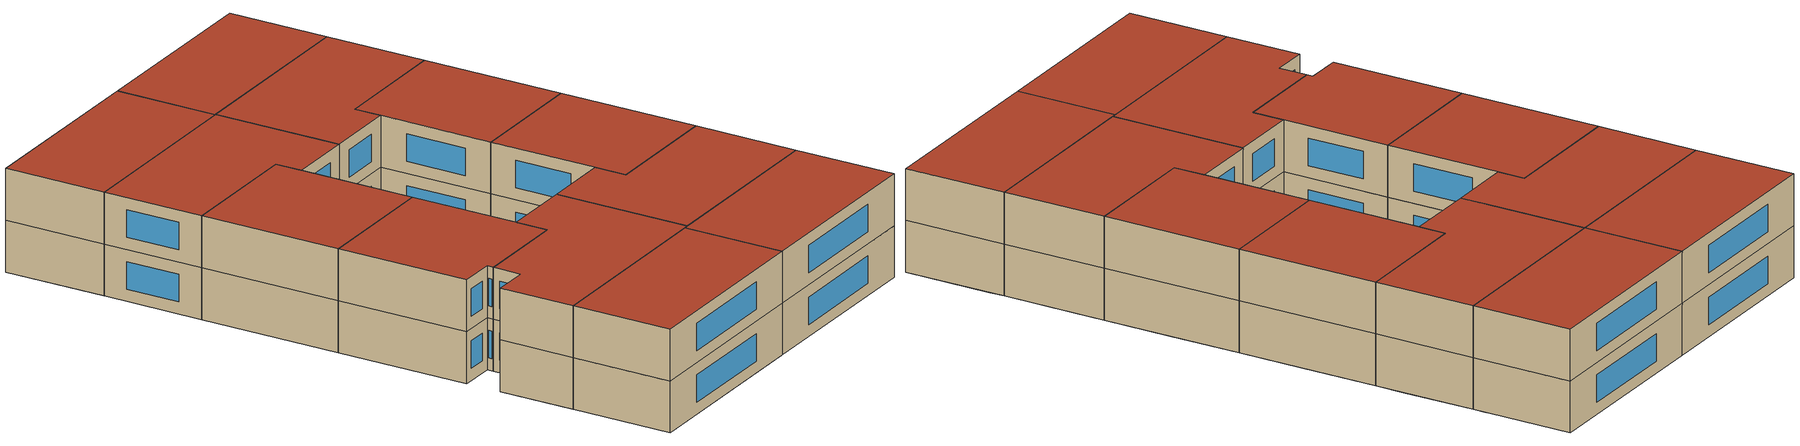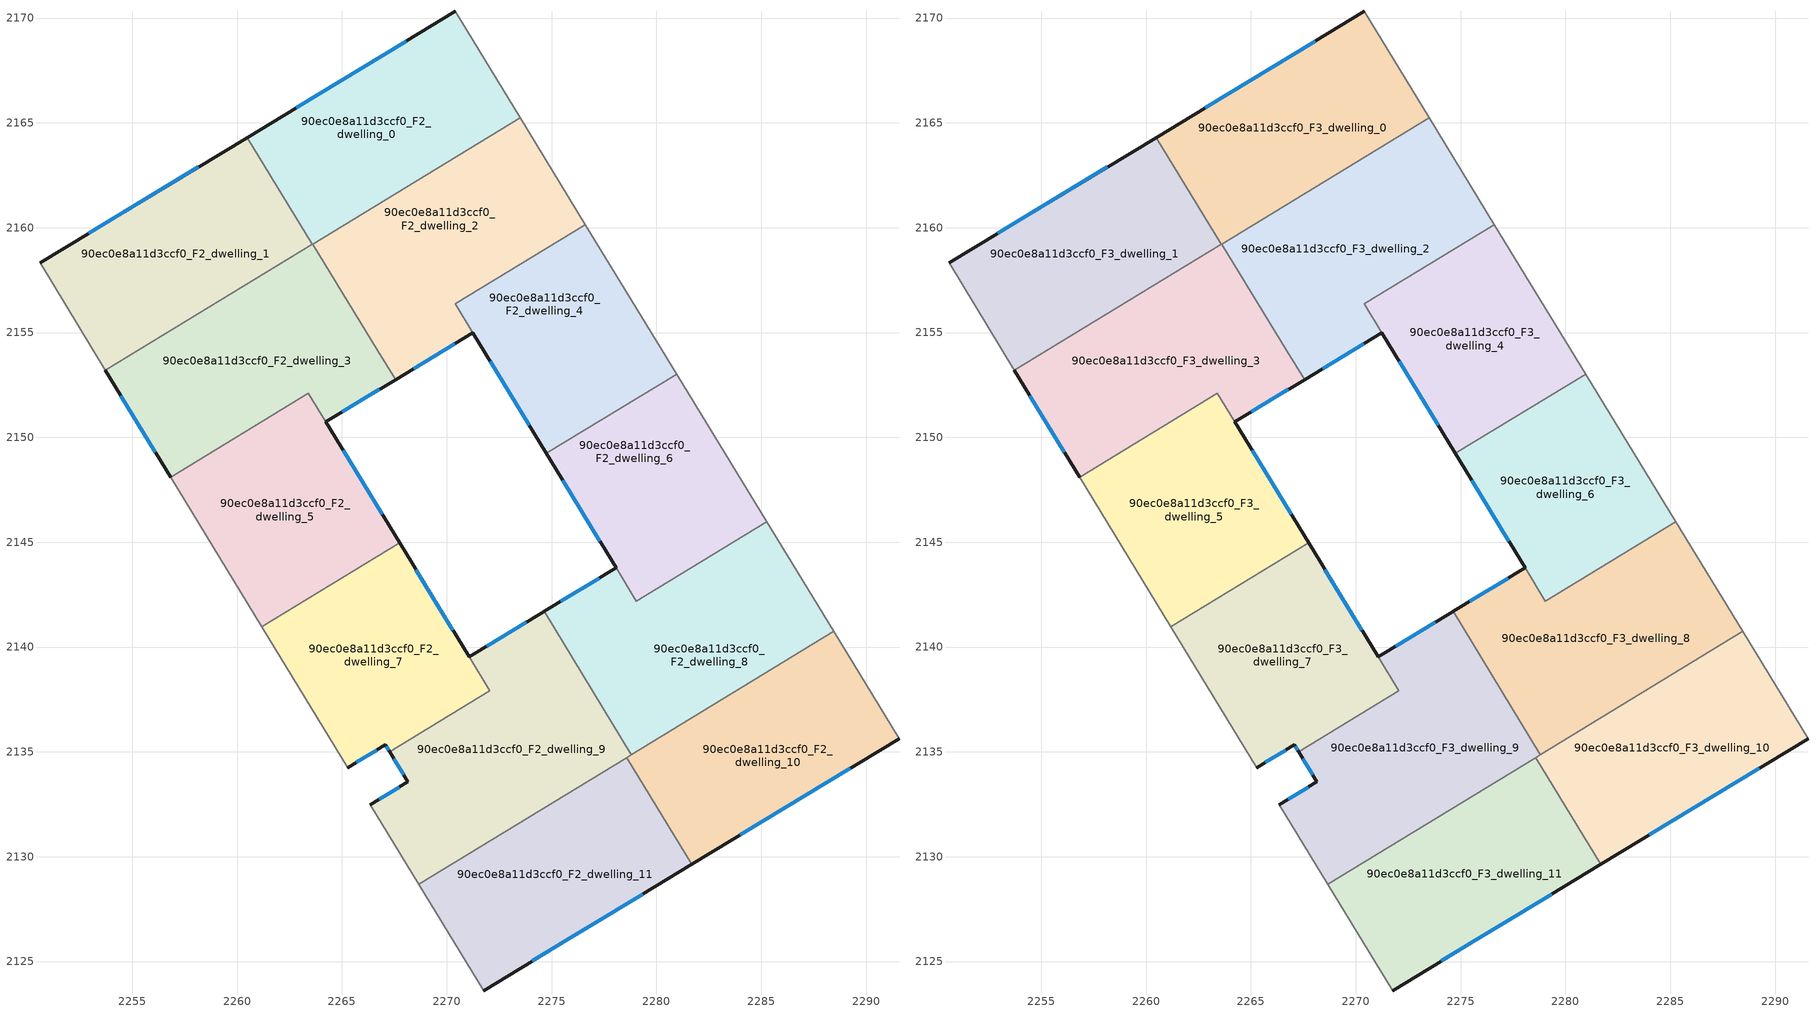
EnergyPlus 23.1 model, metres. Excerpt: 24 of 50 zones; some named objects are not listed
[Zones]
90ec0e8a11d3ccf0_F2_dwelling_0
 floor to 90ec0e8a11d3ccf0_F1_dwelling_12 (EU_floor_Construction): 2260.49,2164.31 2263.59,2159.22 2263.58,2159.21 2260.48,2164.3 z6
 floor to 90ec0e8a11d3ccf0_F1_dwelling_5 (EU_floor_Construction): 2273.06,2165.97 2273.5,2165.25 2263.59,2159.21 2263.16,2159.93 z6
 floor adiabatic (EU_floor_Construction): 2270.41,2170.32 2273.5,2165.25 2273.06,2165.97 2263.16,2159.93 2263.59,2159.22 2260.49,2164.31 2260.48,2164.3 z6
 wall outside (EU_wall_Construction): 2270.41,2170.32 2260.48,2164.3 z6:9
 wall to 90ec0e8a11d3ccf0_F2_dwelling_1 (EU_wall_Construction): 2260.48,2164.3 2263.58,2159.21 z6:9
 wall adiabatic (EU_wall_Construction): 2273.5,2165.25 2270.41,2170.32 z6:9
 wall to 90ec0e8a11d3ccf0_F2_dwelling_2 (EU_wall_Construction): 2263.61,2159.22 2273.5,2165.25 z6:9
 wall to 90ec0e8a11d3ccf0_F2_dwelling_3 (EU_wall_Construction): 2263.58,2159.21 2263.61,2159.22 z6:9
 window (EU_Window_Construction): 2268.08,2168.91 2262.81,2165.72 z6.7:8.3
90ec0e8a11d3ccf0_F2_dwelling_1
 floor outside (EU_floor_Construction): 2263.58,2159.21 2258.85,2156.32 2253.72,2153.2 z6
 floor to 90ec0e8a11d3ccf0_F1_dwelling_12 (EU_floor_Construction): 2260.48,2164.3 2263.58,2159.21 2253.72,2153.2 2250.6,2158.32 z6
 wall outside (EU_wall_Construction): 2260.48,2164.3 2250.6,2158.32 z6:9
 wall adiabatic (EU_wall_Construction): 2250.6,2158.32 2253.72,2153.2 z6:9
 wall to 90ec0e8a11d3ccf0_F2_dwelling_3 (EU_wall_Construction): 2253.72,2153.2 2263.58,2159.21 z6:9
 window (EU_Window_Construction): 2258.16,2162.9 2252.92,2159.73 z6.7:8.3
90ec0e8a11d3ccf0_F2_dwelling_10
 floor to 90ec0e8a11d3ccf0_F1_dwelling_0 (EU_floor_Construction): 2288.9,2139.99 2291.57,2135.62 2281.69,2129.63 2279.04,2133.98 z6
 floor to 90ec0e8a11d3ccf0_F1_dwelling_1 (EU_floor_Construction): 2288.45,2140.74 2288.9,2139.99 2279.04,2133.98 2278.58,2134.73 z6
 wall outside (EU_wall_Construction): 2281.69,2129.63 2291.57,2135.62 z6:9
 wall adiabatic (EU_wall_Construction): 2291.57,2135.62 2288.45,2140.74 z6:9
 wall to 90ec0e8a11d3ccf0_F2_dwelling_11 (EU_wall_Construction): 2278.58,2134.73 2281.69,2129.63 z6:9
 wall to 90ec0e8a11d3ccf0_F2_dwelling_8 (EU_wall_Construction): 2288.45,2140.74 2278.8,2134.86 z6:9
 wall to 90ec0e8a11d3ccf0_F2_dwelling_9 (EU_wall_Construction): 2278.8,2134.86 2278.58,2134.73 z6:9
 window (EU_Window_Construction): 2284.01,2131.04 2289.25,2134.22 z6.7:8.3
90ec0e8a11d3ccf0_F2_dwelling_11
 floor to 90ec0e8a11d3ccf0_F1_dwelling_7 (EU_floor_Construction): 2278.53,2134.7 2281.64,2129.61 2271.76,2123.62 2268.66,2128.69 z6
 floor to 90ec0e8a11d3ccf0_F1_dwelling_0 (EU_floor_Construction): 2279.04,2133.98 2281.69,2129.63 2281.64,2129.61 2278.99,2133.95 z6
 floor to 90ec0e8a11d3ccf0_F1_dwelling_1 (EU_floor_Construction): 2278.58,2134.73 2279.04,2133.98 2278.99,2133.95 2278.53,2134.7 z6
 wall outside (EU_wall_Construction): 2271.76,2123.62 2281.69,2129.63 z6:9
 wall adiabatic (EU_wall_Construction): 2268.66,2128.69 2271.76,2123.62 z6:9
 wall to 90ec0e8a11d3ccf0_F2_dwelling_9 (EU_wall_Construction): 2278.58,2134.73 2268.66,2128.69 z6:9
 window (EU_Window_Construction): 2274.09,2125.03 2279.35,2128.22 z6.7:8.3
90ec0e8a11d3ccf0_F2_dwelling_2
 floor to 90ec0e8a11d3ccf0_F1_dwelling_5 (EU_floor_Construction): 2273.5,2165.25 2275.72,2161.61 2265.83,2155.58 2263.61,2159.22 z6
 floor to 90ec0e8a11d3ccf0_F1_dwelling_4 (EU_floor_Construction): 2275.72,2161.61 2276.61,2160.15 2270.4,2156.36 2271.24,2154.99 2267.56,2152.76 2266.72,2154.13 2265.83,2155.58 z6
 wall outside (EU_wall_Construction): 2267.56,2152.76 2271.24,2154.99 z6:9
 wall adiabatic (EU_wall_Construction): 2276.61,2160.15 2273.5,2165.25 z6:9
 wall to 90ec0e8a11d3ccf0_F2_dwelling_4 (EU_wall_Construction): 2271.24,2154.99 2270.4,2156.36 2276.61,2160.15 z6:9
 wall to 90ec0e8a11d3ccf0_F2_dwelling_3 (EU_wall_Construction): 2263.61,2159.22 2266.72,2154.13 2267.56,2152.76 z6:9
 window (EU_Window_Construction): 2268.42,2153.28 2270.37,2154.46 z6.7:8.3
90ec0e8a11d3ccf0_F2_dwelling_3
 floor to 90ec0e8a11d3ccf0_F1_dwelling_11 (EU_floor_Construction): 2263.59,2159.21 2267.54,2152.75 2264.23,2150.75 2263.4,2152.1 2256.83,2148.1 2253.72,2153.2 z6
 floor adiabatic (EU_floor_Construction): 2263.61,2159.22 2266.72,2154.13 2267.56,2152.76 2267.54,2152.75 2263.59,2159.21 z6
 wall outside (EU_wall_Construction): 2264.23,2150.75 2267.56,2152.76 / 2253.72,2153.2 2256.83,2148.1 z6:9
 wall to 90ec0e8a11d3ccf0_F2_dwelling_5 (EU_wall_Construction): 2256.83,2148.1 2263.4,2152.1 2264.23,2150.75 z6:9
 window (EU_Window_Construction): 2265.01,2151.22 2266.78,2152.29 / 2254.45,2152 2256.1,2149.29 z6.7:8.3
90ec0e8a11d3ccf0_F2_dwelling_4
 floor to 90ec0e8a11d3ccf0_F1_dwelling_3 (EU_floor_Construction): 2278.93,2156.34 2280.96,2153.02 2274.74,2149.23 2272.72,2152.56 z6
 floor to 90ec0e8a11d3ccf0_F1_dwelling_4 (EU_floor_Construction): 2276.61,2160.15 2278.93,2156.34 2272.72,2152.56 2270.4,2156.36 z6
 wall outside (EU_wall_Construction): 2271.24,2154.99 2274.74,2149.23 z6:9
 wall adiabatic (EU_wall_Construction): 2280.96,2153.02 2276.61,2160.15 z6:9
 wall to 90ec0e8a11d3ccf0_F2_dwelling_6 (EU_wall_Construction): 2274.74,2149.23 2280.96,2153.02 z6:9
 window (EU_Window_Construction): 2272.06,2153.64 2273.92,2150.58 z6.7:8.3
90ec0e8a11d3ccf0_F2_dwelling_5
 floor to 90ec0e8a11d3ccf0_F1_dwelling_9 (EU_floor_Construction): 2267.66,2145.12 2267.75,2144.97 2261.18,2140.96 2261.09,2141.11 z6
 floor adiabatic (EU_floor_Construction): 2263.4,2152.1 2267.66,2145.12 2261.09,2141.11 2261.18,2140.96 2256.83,2148.1 z6
 wall outside (EU_wall_Construction): 2267.75,2144.97 2264.23,2150.74 z6:9
 wall to 90ec0e8a11d3ccf0_F2_dwelling_7 (EU_wall_Construction): 2261.18,2140.96 2267.75,2144.97 z6:9
 wall adiabatic (EU_wall_Construction): 2256.83,2148.1 2261.18,2140.96 z6:9
 window (EU_Window_Construction): 2266.92,2146.33 2265.06,2149.39 z6.7:8.3
90ec0e8a11d3ccf0_F2_dwelling_6
 floor to 90ec0e8a11d3ccf0_F1_dwelling_3 (EU_floor_Construction): 2280.96,2153.02 2283.17,2149.39 2276.96,2145.6 2274.75,2149.23 z6
 floor adiabatic (EU_floor_Construction): 2283.17,2149.39 2285.26,2145.97 2279.05,2142.18 2276.96,2145.6 z6
 wall outside (EU_wall_Construction): 2274.74,2149.23 2278.07,2143.78 z6:9
 wall adiabatic (EU_wall_Construction): 2285.26,2145.97 2280.96,2153.02 z6:9
 wall to 90ec0e8a11d3ccf0_F2_dwelling_8 (EU_wall_Construction): 2279.05,2142.18 2285.26,2145.97 / 2278.07,2143.78 2279.04,2142.18 z6:9
 window (EU_Window_Construction): 2275.53,2147.95 2277.29,2145.06 z6.7:8.3
90ec0e8a11d3ccf0_F2_dwelling_7
 floor outside (EU_floor_Construction): 2267.75,2144.97 2272.05,2137.92 2271.92,2138.12 z6
 floor to 90ec0e8a11d3ccf0_F1_dwelling_9 (EU_floor_Construction): 2267.75,2144.97 2271.92,2138.12 2267.15,2135.21 2267.07,2135.34 2265.27,2134.25 2261.18,2140.96 z6
 floor to 90ec0e8a11d3ccf0_F1_dwelling_8 (EU_floor_Construction): 2271.93,2138.12 2272.05,2137.92 2267.28,2135.01 2267.15,2135.21 z6
 wall outside (EU_wall_Construction): 2265.27,2134.25 2267.07,2135.34 2267.28,2135.01 / 2271.06,2139.53 2267.75,2144.97 z6:9
 wall adiabatic (EU_wall_Construction): 2261.18,2140.96 2265.27,2134.25 z6:9
 wall to 90ec0e8a11d3ccf0_F2_dwelling_9 (EU_wall_Construction): 2267.28,2135.01 2272.05,2137.92 2271.06,2139.53 z6:9
 window (EU_Window_Construction): 2267.12,2135.26 2267.23,2135.09 / 2265.69,2134.51 2266.65,2135.08 / 2270.29,2140.81 2268.53,2143.69 z6.7:8.3
90ec0e8a11d3ccf0_F2_dwelling_8
 floor to 90ec0e8a11d3ccf0_F1_dwelling_1 (EU_floor_Construction): 2286.25,2144.35 2288.45,2140.74 2278.8,2134.87 2276.6,2138.47 z6
 floor to 90ec0e8a11d3ccf0_F1_dwelling_2 (EU_floor_Construction): 2285.26,2145.97 2286.25,2144.35 2276.6,2138.47 2274.64,2141.7 2278.07,2143.78 2279.04,2142.18 z6
 wall outside (EU_wall_Construction): 2278.07,2143.78 2274.64,2141.7 z6:9
 wall adiabatic (EU_wall_Construction): 2288.45,2140.74 2285.26,2145.97 z6:9
 wall to 90ec0e8a11d3ccf0_F2_dwelling_9 (EU_wall_Construction): 2274.64,2141.7 2278.8,2134.87 z6:9
 window (EU_Window_Construction): 2277.27,2143.29 2275.45,2142.19 z6.7:8.3
90ec0e8a11d3ccf0_F2_dwelling_9
 floor to 90ec0e8a11d3ccf0_F1_dwelling_8 (EU_floor_Construction): 2274.37,2141.53 2278.52,2134.72 2268.65,2128.71 2266.35,2132.49 2268.15,2133.58 2267.28,2135.01 2272.05,2137.92 2271.07,2139.53 z6
 floor to 90ec0e8a11d3ccf0_F1_dwelling_7 (EU_floor_Construction): 2278.52,2134.72 2278.53,2134.7 2268.66,2128.69 2268.65,2128.71 z6
 floor to 90ec0e8a11d3ccf0_F1_dwelling_1 (EU_floor_Construction): 2276.6,2138.47 2278.8,2134.87 2278.53,2134.7 2276.33,2138.31 z6
 floor to 90ec0e8a11d3ccf0_F1_dwelling_2 (EU_floor_Construction): 2274.64,2141.7 2276.6,2138.47 2276.33,2138.31 2274.37,2141.53 z6
 wall outside (EU_wall_Construction): 2267.28,2135.01 2268.15,2133.58 2266.35,2132.49 / 2274.64,2141.7 2271.07,2139.53 z6:9
 wall adiabatic (EU_wall_Construction): 2266.35,2132.49 2268.66,2128.69 z6:9
 window (EU_Window_Construction): 2267.72,2133.32 2266.77,2132.74 / 2267.48,2134.67 2267.94,2133.91 / 2273.8,2141.19 2271.9,2140.04 z6.7:8.3
90ec0e8a11d3ccf0_F3_dwelling_0
 floor to 90ec0e8a11d3ccf0_F2_dwelling_0 (EU_floor_Construction): 2270.41,2170.32 2273.5,2165.25 2263.58,2159.21 2260.48,2164.3 z9
 wall outside (EU_wall_Construction): 2270.41,2170.32 2260.48,2164.3 z9:12
 wall to 90ec0e8a11d3ccf0_F3_dwelling_1 (EU_wall_Construction): 2260.48,2164.3 2263.58,2159.21 z9:12
 wall adiabatic (EU_wall_Construction): 2273.5,2165.25 2270.41,2170.32 z9:12
 wall to 90ec0e8a11d3ccf0_F3_dwelling_2 (EU_wall_Construction): 2263.61,2159.22 2273.5,2165.25 z9:12
 wall to 90ec0e8a11d3ccf0_F3_dwelling_3 (EU_wall_Construction): 2263.58,2159.21 2263.61,2159.22 z9:12
 window (EU_Window_Construction): 2268.08,2168.91 2262.81,2165.72 z9.7:11.3
 roof outside (EU_roof_Construction): 2273.5,2165.25 2270.41,2170.32 2260.48,2164.3 2263.58,2159.21 z12
90ec0e8a11d3ccf0_F3_dwelling_1
 floor to 90ec0e8a11d3ccf0_F2_dwelling_1 (EU_floor_Construction): 2260.48,2164.3 2263.58,2159.21 2253.72,2153.2 2250.6,2158.32 z9
 wall outside (EU_wall_Construction): 2260.48,2164.3 2250.6,2158.32 z9:12
 wall adiabatic (EU_wall_Construction): 2250.6,2158.32 2253.72,2153.2 z9:12
 wall to 90ec0e8a11d3ccf0_F3_dwelling_3 (EU_wall_Construction): 2253.72,2153.2 2263.58,2159.21 z9:12
 window (EU_Window_Construction): 2258.16,2162.9 2252.92,2159.73 z9.7:11.3
 roof outside (EU_roof_Construction): 2263.58,2159.21 2260.48,2164.3 2250.6,2158.32 2253.72,2153.2 z12
90ec0e8a11d3ccf0_F3_dwelling_10
 floor to 90ec0e8a11d3ccf0_F2_dwelling_10 (EU_floor_Construction): 2288.45,2140.74 2291.57,2135.62 2281.69,2129.63 2278.58,2134.73 z9
 wall outside (EU_wall_Construction): 2281.69,2129.63 2291.57,2135.62 z9:12
 wall adiabatic (EU_wall_Construction): 2291.57,2135.62 2288.45,2140.74 z9:12
 wall to 90ec0e8a11d3ccf0_F3_dwelling_11 (EU_wall_Construction): 2278.58,2134.73 2281.69,2129.63 z9:12
 wall to 90ec0e8a11d3ccf0_F3_dwelling_8 (EU_wall_Construction): 2288.45,2140.74 2278.8,2134.86 z9:12
 wall to 90ec0e8a11d3ccf0_F3_dwelling_9 (EU_wall_Construction): 2278.8,2134.86 2278.58,2134.73 z9:12
 window (EU_Window_Construction): 2284.01,2131.04 2289.25,2134.22 z9.7:11.3
 roof outside (EU_roof_Construction): 2291.57,2135.62 2288.45,2140.74 2278.58,2134.73 2281.69,2129.63 z12
90ec0e8a11d3ccf0_F3_dwelling_11
 floor to 90ec0e8a11d3ccf0_F2_dwelling_11 (EU_floor_Construction): 2278.58,2134.73 2281.69,2129.63 2271.76,2123.62 2268.66,2128.69 z9
 wall outside (EU_wall_Construction): 2271.76,2123.62 2281.69,2129.63 z9:12
 wall adiabatic (EU_wall_Construction): 2268.66,2128.69 2271.76,2123.62 z9:12
 wall to 90ec0e8a11d3ccf0_F3_dwelling_9 (EU_wall_Construction): 2278.58,2134.73 2268.66,2128.69 z9:12
 window (EU_Window_Construction): 2274.09,2125.03 2279.35,2128.22 z9.7:11.3
 roof outside (EU_roof_Construction): 2281.69,2129.63 2278.58,2134.73 2268.66,2128.69 2271.76,2123.62 z12
90ec0e8a11d3ccf0_F3_dwelling_2
 floor to 90ec0e8a11d3ccf0_F2_dwelling_2 (EU_floor_Construction): 2273.5,2165.25 2276.61,2160.15 2270.4,2156.36 2271.24,2154.99 2267.56,2152.76 2266.72,2154.13 2263.61,2159.22 z9
 wall outside (EU_wall_Construction): 2267.56,2152.76 2271.24,2154.99 z9:12
 wall adiabatic (EU_wall_Construction): 2276.61,2160.15 2273.5,2165.25 z9:12
 wall to 90ec0e8a11d3ccf0_F3_dwelling_4 (EU_wall_Construction): 2271.24,2154.99 2270.4,2156.36 2276.61,2160.15 z9:12
 wall to 90ec0e8a11d3ccf0_F3_dwelling_3 (EU_wall_Construction): 2263.61,2159.22 2266.72,2154.13 2267.56,2152.76 z9:12
 window (EU_Window_Construction): 2268.42,2153.28 2270.37,2154.46 z9.7:11.3
 roof outside (EU_roof_Construction): 2271.24,2154.99 2270.4,2156.36 2276.61,2160.15 2273.5,2165.25 2263.61,2159.22 2266.72,2154.13 2267.56,2152.76 z12
90ec0e8a11d3ccf0_F3_dwelling_3
 floor to 90ec0e8a11d3ccf0_F2_dwelling_3 (EU_floor_Construction): 2263.61,2159.22 2266.72,2154.13 2267.56,2152.76 2264.23,2150.75 2263.4,2152.1 2256.83,2148.1 2253.72,2153.2 z9
 wall outside (EU_wall_Construction): 2264.23,2150.75 2267.56,2152.76 / 2253.72,2153.2 2256.83,2148.1 z9:12
 wall to 90ec0e8a11d3ccf0_F3_dwelling_5 (EU_wall_Construction): 2256.83,2148.1 2263.4,2152.1 2264.23,2150.75 z9:12
 window (EU_Window_Construction): 2265.01,2151.22 2266.78,2152.29 / 2254.45,2152 2256.1,2149.29 z9.7:11.3
 roof outside (EU_roof_Construction): 2264.23,2150.75 2267.56,2152.76 2263.61,2159.22 2253.72,2153.2 2256.83,2148.1 2263.4,2152.1 z12
90ec0e8a11d3ccf0_F3_dwelling_4
 floor to 90ec0e8a11d3ccf0_F2_dwelling_4 (EU_floor_Construction): 2276.61,2160.15 2280.96,2153.02 2274.74,2149.23 2270.4,2156.36 z9
 wall outside (EU_wall_Construction): 2271.24,2154.99 2274.74,2149.23 z9:12
 wall adiabatic (EU_wall_Construction): 2280.96,2153.02 2276.61,2160.15 z9:12
 wall to 90ec0e8a11d3ccf0_F3_dwelling_6 (EU_wall_Construction): 2274.74,2149.23 2280.96,2153.02 z9:12
 window (EU_Window_Construction): 2272.06,2153.64 2273.92,2150.58 z9.7:11.3
 roof outside (EU_roof_Construction): 2280.96,2153.02 2276.61,2160.15 2270.4,2156.36 2274.74,2149.23 z12
90ec0e8a11d3ccf0_F3_dwelling_5
 floor to 90ec0e8a11d3ccf0_F2_dwelling_5 (EU_floor_Construction): 2263.4,2152.1 2267.75,2144.97 2261.18,2140.96 2256.83,2148.1 z9
 wall outside (EU_wall_Construction): 2267.75,2144.97 2264.23,2150.74 z9:12
 wall to 90ec0e8a11d3ccf0_F3_dwelling_7 (EU_wall_Construction): 2261.18,2140.96 2267.75,2144.97 z9:12
 wall adiabatic (EU_wall_Construction): 2256.83,2148.1 2261.18,2140.96 z9:12
 window (EU_Window_Construction): 2266.92,2146.33 2265.06,2149.39 z9.7:11.3
 roof outside (EU_roof_Construction): 2267.75,2144.97 2263.4,2152.1 2256.83,2148.1 2261.18,2140.96 z12
90ec0e8a11d3ccf0_F3_dwelling_6
 floor to 90ec0e8a11d3ccf0_F2_dwelling_6 (EU_floor_Construction): 2280.96,2153.02 2285.26,2145.97 2279.05,2142.18 2274.74,2149.23 z9
 wall outside (EU_wall_Construction): 2274.74,2149.23 2278.07,2143.78 z9:12
 wall adiabatic (EU_wall_Construction): 2285.26,2145.97 2280.96,2153.02 z9:12
 wall to 90ec0e8a11d3ccf0_F3_dwelling_8 (EU_wall_Construction): 2279.05,2142.18 2285.26,2145.97 / 2278.07,2143.78 2279.04,2142.18 z9:12
 window (EU_Window_Construction): 2275.53,2147.95 2277.29,2145.06 z9.7:11.3
 roof outside (EU_roof_Construction): 2285.26,2145.97 2280.96,2153.02 2274.74,2149.23 2279.04,2142.18 z12
90ec0e8a11d3ccf0_F3_dwelling_7
 floor to 90ec0e8a11d3ccf0_F2_dwelling_7 (EU_floor_Construction): 2267.75,2144.97 2272.05,2137.92 2267.28,2135.01 2267.07,2135.34 2265.27,2134.25 2261.18,2140.96 z9
 wall outside (EU_wall_Construction): 2265.27,2134.25 2267.07,2135.34 2267.28,2135.01 / 2271.06,2139.53 2267.75,2144.97 z9:12
 wall adiabatic (EU_wall_Construction): 2261.18,2140.96 2265.27,2134.25 z9:12
 wall to 90ec0e8a11d3ccf0_F3_dwelling_9 (EU_wall_Construction): 2267.28,2135.01 2272.05,2137.92 2271.06,2139.53 z9:12
 window (EU_Window_Construction): 2267.12,2135.26 2267.23,2135.09 / 2265.69,2134.51 2266.65,2135.08 / 2270.29,2140.81 2268.53,2143.69 z9.7:11.3
 roof outside (EU_roof_Construction): 2272.05,2137.92 2267.75,2144.97 2261.18,2140.96 2265.27,2134.25 2267.07,2135.34 2267.28,2135.01 z12
90ec0e8a11d3ccf0_F3_dwelling_8
 floor to 90ec0e8a11d3ccf0_F2_dwelling_8 (EU_floor_Construction): 2285.26,2145.97 2288.45,2140.74 2278.8,2134.87 2274.64,2141.7 2278.07,2143.78 2279.04,2142.18 z9
 wall outside (EU_wall_Construction): 2278.07,2143.78 2274.64,2141.7 z9:12
 wall adiabatic (EU_wall_Construction): 2288.45,2140.74 2285.26,2145.97 z9:12
 wall to 90ec0e8a11d3ccf0_F3_dwelling_9 (EU_wall_Construction): 2274.64,2141.7 2278.8,2134.87 z9:12
 window (EU_Window_Construction): 2277.27,2143.29 2275.45,2142.19 z9.7:11.3
 roof outside (EU_roof_Construction): 2288.45,2140.74 2285.26,2145.97 2279.04,2142.18 2278.07,2143.78 2274.64,2141.7 2278.8,2134.87 z12
90ec0e8a11d3ccf0_F3_dwelling_9
 floor to 90ec0e8a11d3ccf0_F2_dwelling_9 (EU_floor_Construction): 2274.64,2141.7 2278.8,2134.87 2268.66,2128.69 2266.35,2132.49 2268.15,2133.58 2267.28,2135.01 2272.05,2137.92 2271.07,2139.53 z9
 wall outside (EU_wall_Construction): 2267.28,2135.01 2268.15,2133.58 2266.35,2132.49 / 2274.64,2141.7 2271.07,2139.53 z9:12
 wall adiabatic (EU_wall_Construction): 2266.35,2132.49 2268.66,2128.69 z9:12
 window (EU_Window_Construction): 2267.72,2133.32 2266.77,2132.74 / 2267.48,2134.67 2267.94,2133.91 / 2273.8,2141.19 2271.9,2140.04 z9.7:11.3
 roof outside (EU_roof_Construction): 2278.8,2134.87 2274.64,2141.7 2271.07,2139.53 2272.05,2137.92 2267.28,2135.01 2268.15,2133.58 2266.35,2132.49 2268.66,2128.69 z12
[Building]
EU S2 Campaign: North Axis=0; Terrain=City; Solar Distribution=FullExterior
[Site:Location]
Budapest.Ferenc.Liszt.Intl.AP: Latitude=47.437; Longitude=19.256; Time Zone=1; Elevation=185
[SizingPeriod:WeatherFileDays]
AnnualSizingPeriod: Begin Month=1; Begin Day of Month=1; End Month=12; End Day of Month=31; Day of Week for Start Day=Monday; Use Weather File Daylight Saving Period=No; Use Weather File Rain and Snow Indicators=No
[MATERIAL]
EU_InternalMass_Material: Roughness=MediumRough; Thickness=0.1; Conductivity=1; Density=1800; Specific Heat=900; Thermal Absorptance=0.9; Solar Absorptance=0.7; Visible Absorptance=0.7
[MATERIAL:NOMASS] Roughness=MediumRough; Thermal Absorptance=0.9; Solar Absorptance=0.7; Visible Absorptance=0.7
Name | Thermal Resistance
EU_wall_NoMass | 0.832559
EU_roof_NoMass | 1.39638
EU_floor_NoMass | 0.872794
[WINDOWMATERIAL:SIMPLEGLAZINGSYSTEM]
EU_Window_SimpleGlazing: UFactor=2.79869; Solar Heat Gain Coefficient=0.75; Visible Transmittance=0.75
[CONSTRUCTION]
EU_wall_Construction: EU_wall_NoMass
EU_roof_Construction: EU_roof_NoMass
EU_floor_Construction: EU_floor_NoMass
EU_Window_Construction: EU_Window_SimpleGlazing
EU_InternalMass_Construction: EU_InternalMass_Material
[ZONE] Type=1; Multiplier=1; Ceiling Height=autocalculate; Floor Area=autocalculate; Part of Total Floor Area=Yes
Name | Volume
90ec0e8a11d3ccf0_F2_dwelling_0; 90ec0e8a11d3ccf0_F3_dwelling_0; 90ec0e8a11d3ccf0_F2_dwelling_11; 90ec0e8a11d3ccf0_F3_dwelling_11 | 207.417
90ec0e8a11d3ccf0_F2_dwelling_1; 90ec0e8a11d3ccf0_F3_dwelling_1 | 207.425
90ec0e8a11d3ccf0_F2_dwelling_10; 90ec0e8a11d3ccf0_F3_dwelling_10 | 207.412
90ec0e8a11d3ccf0_F2_dwelling_2; 90ec0e8a11d3ccf0_F3_dwelling_2 | 228.318
90ec0e8a11d3ccf0_F2_dwelling_3; 90ec0e8a11d3ccf0_F3_dwelling_3 | 226.06
90ec0e8a11d3ccf0_F2_dwelling_4; 90ec0e8a11d3ccf0_F3_dwelling_4 | 182.24
90ec0e8a11d3ccf0_F2_dwelling_5; 90ec0e8a11d3ccf0_F3_dwelling_5 | 192.907
90ec0e8a11d3ccf0_F2_dwelling_6; 90ec0e8a11d3ccf0_F3_dwelling_6 | 180.272
90ec0e8a11d3ccf0_F2_dwelling_7; 90ec0e8a11d3ccf0_F3_dwelling_7 | 188.273
90ec0e8a11d3ccf0_F2_dwelling_8; 90ec0e8a11d3ccf0_F3_dwelling_8 | 229.927
90ec0e8a11d3ccf0_F2_dwelling_9; 90ec0e8a11d3ccf0_F3_dwelling_9 | 231.023
[INTERNALMASS] Construction=EU_InternalMass_Construction
Name | Zone or ZoneList | Surface Area
90ec0e8a11d3ccf0_F2_dwelling_0_EU_InternalMass | 90ec0e8a11d3ccf0_F2_dwelling_0 | 69.1392
90ec0e8a11d3ccf0_F2_dwelling_1_EU_InternalMass | 90ec0e8a11d3ccf0_F2_dwelling_1 | 69.1416
90ec0e8a11d3ccf0_F2_dwelling_2_EU_InternalMass | 90ec0e8a11d3ccf0_F2_dwelling_2 | 76.1073
90ec0e8a11d3ccf0_F2_dwelling_3_EU_InternalMass | 90ec0e8a11d3ccf0_F2_dwelling_3 | 75.3516
90ec0e8a11d3ccf0_F2_dwelling_4_EU_InternalMass | 90ec0e8a11d3ccf0_F2_dwelling_4 | 60.7594
90ec0e8a11d3ccf0_F2_dwelling_5_EU_InternalMass | 90ec0e8a11d3ccf0_F2_dwelling_5 | 64.3259
90ec0e8a11d3ccf0_F2_dwelling_6_EU_InternalMass | 90ec0e8a11d3ccf0_F2_dwelling_6 | 60.1187
90ec0e8a11d3ccf0_F2_dwelling_7_EU_InternalMass | 90ec0e8a11d3ccf0_F2_dwelling_7 | 62.7577
90ec0e8a11d3ccf0_F2_dwelling_8_EU_InternalMass | 90ec0e8a11d3ccf0_F2_dwelling_8 | 76.6568
90ec0e8a11d3ccf0_F2_dwelling_9_EU_InternalMass | 90ec0e8a11d3ccf0_F2_dwelling_9 | 77.0094
90ec0e8a11d3ccf0_F2_dwelling_10_EU_InternalMass | 90ec0e8a11d3ccf0_F2_dwelling_10 | 69.1373
90ec0e8a11d3ccf0_F2_dwelling_11_EU_InternalMass | 90ec0e8a11d3ccf0_F2_dwelling_11 | 69.1391
90ec0e8a11d3ccf0_F3_dwelling_0_EU_InternalMass | 90ec0e8a11d3ccf0_F3_dwelling_0 | 69.1392
90ec0e8a11d3ccf0_F3_dwelling_1_EU_InternalMass | 90ec0e8a11d3ccf0_F3_dwelling_1 | 69.1416
90ec0e8a11d3ccf0_F3_dwelling_2_EU_InternalMass | 90ec0e8a11d3ccf0_F3_dwelling_2 | 76.1073
90ec0e8a11d3ccf0_F3_dwelling_3_EU_InternalMass | 90ec0e8a11d3ccf0_F3_dwelling_3 | 75.3516
90ec0e8a11d3ccf0_F3_dwelling_4_EU_InternalMass | 90ec0e8a11d3ccf0_F3_dwelling_4 | 60.7594
90ec0e8a11d3ccf0_F3_dwelling_5_EU_InternalMass | 90ec0e8a11d3ccf0_F3_dwelling_5 | 64.3259
90ec0e8a11d3ccf0_F3_dwelling_6_EU_InternalMass | 90ec0e8a11d3ccf0_F3_dwelling_6 | 60.1187
90ec0e8a11d3ccf0_F3_dwelling_7_EU_InternalMass | 90ec0e8a11d3ccf0_F3_dwelling_7 | 62.7577
90ec0e8a11d3ccf0_F3_dwelling_8_EU_InternalMass | 90ec0e8a11d3ccf0_F3_dwelling_8 | 76.6568
90ec0e8a11d3ccf0_F3_dwelling_9_EU_InternalMass | 90ec0e8a11d3ccf0_F3_dwelling_9 | 77.0094
90ec0e8a11d3ccf0_F3_dwelling_10_EU_InternalMass | 90ec0e8a11d3ccf0_F3_dwelling_10 | 69.1373
90ec0e8a11d3ccf0_F3_dwelling_11_EU_InternalMass | 90ec0e8a11d3ccf0_F3_dwelling_11 | 69.1391
[OTHEREQUIPMENT] Fuel Type=Electricity; Design Level Calculation Method=Watts/Area; Power per Zone Floor Area=1; Fraction Latent=0; Fraction Radiant=0; Fraction Lost=0; Carbon Dioxide Generation Rate=0; EndUse Subcategory=EU_Step8_InternalGains
Name | Zone or ZoneList or Space or SpaceList | Schedule
EU_Step8_InternalGain_90ec0e8a11d3ccf0_F2_dwelling_0_f000 | 90ec0e8a11d3ccf0_F2_dwelling_0 | EU_Step8_GainSchedule_90ec0e8a11d3ccf0_F2_dwelling_0_f000
EU_Step8_InternalGain_90ec0e8a11d3ccf0_F2_dwelling_1_f000 | 90ec0e8a11d3ccf0_F2_dwelling_1 | EU_Step8_GainSchedule_90ec0e8a11d3ccf0_F2_dwelling_1_f000
EU_Step8_InternalGain_90ec0e8a11d3ccf0_F2_dwelling_2_f000 | 90ec0e8a11d3ccf0_F2_dwelling_2 | EU_Step8_GainSchedule_90ec0e8a11d3ccf0_F2_dwelling_2_f000
EU_Step8_InternalGain_90ec0e8a11d3ccf0_F2_dwelling_3_f000 | 90ec0e8a11d3ccf0_F2_dwelling_3 | EU_Step8_GainSchedule_90ec0e8a11d3ccf0_F2_dwelling_3_f000
EU_Step8_InternalGain_90ec0e8a11d3ccf0_F2_dwelling_4_f000 | 90ec0e8a11d3ccf0_F2_dwelling_4 | EU_Step8_GainSchedule_90ec0e8a11d3ccf0_F2_dwelling_4_f000
EU_Step8_InternalGain_90ec0e8a11d3ccf0_F2_dwelling_5_f000 | 90ec0e8a11d3ccf0_F2_dwelling_5 | EU_Step8_GainSchedule_90ec0e8a11d3ccf0_F2_dwelling_5_f000
EU_Step8_InternalGain_90ec0e8a11d3ccf0_F2_dwelling_6_f000 | 90ec0e8a11d3ccf0_F2_dwelling_6 | EU_Step8_GainSchedule_90ec0e8a11d3ccf0_F2_dwelling_6_f000
EU_Step8_InternalGain_90ec0e8a11d3ccf0_F2_dwelling_7_f000 | 90ec0e8a11d3ccf0_F2_dwelling_7 | EU_Step8_GainSchedule_90ec0e8a11d3ccf0_F2_dwelling_7_f000
EU_Step8_InternalGain_90ec0e8a11d3ccf0_F2_dwelling_8_f000 | 90ec0e8a11d3ccf0_F2_dwelling_8 | EU_Step8_GainSchedule_90ec0e8a11d3ccf0_F2_dwelling_8_f000
EU_Step8_InternalGain_90ec0e8a11d3ccf0_F2_dwelling_9_f000 | 90ec0e8a11d3ccf0_F2_dwelling_9 | EU_Step8_GainSchedule_90ec0e8a11d3ccf0_F2_dwelling_9_f000
EU_Step8_InternalGain_90ec0e8a11d3ccf0_F2_dwelling_10_f000 | 90ec0e8a11d3ccf0_F2_dwelling_10 | EU_Step8_GainSchedule_90ec0e8a11d3ccf0_F2_dwelling_10_f000
EU_Step8_InternalGain_90ec0e8a11d3ccf0_F2_dwelling_11_f000 | 90ec0e8a11d3ccf0_F2_dwelling_11 | EU_Step8_GainSchedule_90ec0e8a11d3ccf0_F2_dwelling_11_f000
EU_Step8_InternalGain_90ec0e8a11d3ccf0_F3_dwelling_0_f000 | 90ec0e8a11d3ccf0_F3_dwelling_0 | EU_Step8_GainSchedule_90ec0e8a11d3ccf0_F3_dwelling_0_f000
EU_Step8_InternalGain_90ec0e8a11d3ccf0_F3_dwelling_1_f000 | 90ec0e8a11d3ccf0_F3_dwelling_1 | EU_Step8_GainSchedule_90ec0e8a11d3ccf0_F3_dwelling_1_f000
EU_Step8_InternalGain_90ec0e8a11d3ccf0_F3_dwelling_2_f000 | 90ec0e8a11d3ccf0_F3_dwelling_2 | EU_Step8_GainSchedule_90ec0e8a11d3ccf0_F3_dwelling_2_f000
EU_Step8_InternalGain_90ec0e8a11d3ccf0_F3_dwelling_3_f000 | 90ec0e8a11d3ccf0_F3_dwelling_3 | EU_Step8_GainSchedule_90ec0e8a11d3ccf0_F3_dwelling_3_f000
EU_Step8_InternalGain_90ec0e8a11d3ccf0_F3_dwelling_4_f000 | 90ec0e8a11d3ccf0_F3_dwelling_4 | EU_Step8_GainSchedule_90ec0e8a11d3ccf0_F3_dwelling_4_f000
EU_Step8_InternalGain_90ec0e8a11d3ccf0_F3_dwelling_5_f000 | 90ec0e8a11d3ccf0_F3_dwelling_5 | EU_Step8_GainSchedule_90ec0e8a11d3ccf0_F3_dwelling_5_f000
EU_Step8_InternalGain_90ec0e8a11d3ccf0_F3_dwelling_6_f000 | 90ec0e8a11d3ccf0_F3_dwelling_6 | EU_Step8_GainSchedule_90ec0e8a11d3ccf0_F3_dwelling_6_f000
EU_Step8_InternalGain_90ec0e8a11d3ccf0_F3_dwelling_7_f000 | 90ec0e8a11d3ccf0_F3_dwelling_7 | EU_Step8_GainSchedule_90ec0e8a11d3ccf0_F3_dwelling_7_f000
EU_Step8_InternalGain_90ec0e8a11d3ccf0_F3_dwelling_8_f000 | 90ec0e8a11d3ccf0_F3_dwelling_8 | EU_Step8_GainSchedule_90ec0e8a11d3ccf0_F3_dwelling_8_f000
EU_Step8_InternalGain_90ec0e8a11d3ccf0_F3_dwelling_9_f000 | 90ec0e8a11d3ccf0_F3_dwelling_9 | EU_Step8_GainSchedule_90ec0e8a11d3ccf0_F3_dwelling_9_f000
EU_Step8_InternalGain_90ec0e8a11d3ccf0_F3_dwelling_10_f000 | 90ec0e8a11d3ccf0_F3_dwelling_10 | EU_Step8_GainSchedule_90ec0e8a11d3ccf0_F3_dwelling_10_f000
EU_Step8_InternalGain_90ec0e8a11d3ccf0_F3_dwelling_11_f000 | 90ec0e8a11d3ccf0_F3_dwelling_11 | EU_Step8_GainSchedule_90ec0e8a11d3ccf0_F3_dwelling_11_f000
[ZONEVENTILATION:DESIGNFLOWRATE] Schedule=EU_AlwaysOn; Design Flow Rate Calculation Method=AirChanges/Hour; Air Changes per Hour=0.475469; Ventilation Type=Natural; Fan Pressure Rise=0; Fan Total Efficiency=1; Constant Term Coefficient=1; Temperature Term Coefficient=0; Velocity Term Coefficient=0; Velocity Squared Term Coefficient=0; Minimum Indoor Temperature=-100; Maximum Indoor Temperature=100; Delta Temperature=-100; Minimum Outdoor Temperature=-100; Maximum Outdoor Temperature=100; Maximum Wind Speed=40
Name | Zone or ZoneList or Space or SpaceList
EU_ConstantAir_90ec0e8a11d3ccf0_F2_dwelling_0 | 90ec0e8a11d3ccf0_F2_dwelling_0
EU_ConstantAir_90ec0e8a11d3ccf0_F2_dwelling_1 | 90ec0e8a11d3ccf0_F2_dwelling_1
EU_ConstantAir_90ec0e8a11d3ccf0_F2_dwelling_2 | 90ec0e8a11d3ccf0_F2_dwelling_2
EU_ConstantAir_90ec0e8a11d3ccf0_F2_dwelling_3 | 90ec0e8a11d3ccf0_F2_dwelling_3
EU_ConstantAir_90ec0e8a11d3ccf0_F2_dwelling_4 | 90ec0e8a11d3ccf0_F2_dwelling_4
EU_ConstantAir_90ec0e8a11d3ccf0_F2_dwelling_5 | 90ec0e8a11d3ccf0_F2_dwelling_5
EU_ConstantAir_90ec0e8a11d3ccf0_F2_dwelling_6 | 90ec0e8a11d3ccf0_F2_dwelling_6
EU_ConstantAir_90ec0e8a11d3ccf0_F2_dwelling_7 | 90ec0e8a11d3ccf0_F2_dwelling_7
EU_ConstantAir_90ec0e8a11d3ccf0_F2_dwelling_8 | 90ec0e8a11d3ccf0_F2_dwelling_8
EU_ConstantAir_90ec0e8a11d3ccf0_F2_dwelling_9 | 90ec0e8a11d3ccf0_F2_dwelling_9
EU_ConstantAir_90ec0e8a11d3ccf0_F2_dwelling_10 | 90ec0e8a11d3ccf0_F2_dwelling_10
EU_ConstantAir_90ec0e8a11d3ccf0_F2_dwelling_11 | 90ec0e8a11d3ccf0_F2_dwelling_11
EU_ConstantAir_90ec0e8a11d3ccf0_F3_dwelling_0 | 90ec0e8a11d3ccf0_F3_dwelling_0
EU_ConstantAir_90ec0e8a11d3ccf0_F3_dwelling_1 | 90ec0e8a11d3ccf0_F3_dwelling_1
EU_ConstantAir_90ec0e8a11d3ccf0_F3_dwelling_2 | 90ec0e8a11d3ccf0_F3_dwelling_2
EU_ConstantAir_90ec0e8a11d3ccf0_F3_dwelling_3 | 90ec0e8a11d3ccf0_F3_dwelling_3
EU_ConstantAir_90ec0e8a11d3ccf0_F3_dwelling_4 | 90ec0e8a11d3ccf0_F3_dwelling_4
EU_ConstantAir_90ec0e8a11d3ccf0_F3_dwelling_5 | 90ec0e8a11d3ccf0_F3_dwelling_5
EU_ConstantAir_90ec0e8a11d3ccf0_F3_dwelling_6 | 90ec0e8a11d3ccf0_F3_dwelling_6
EU_ConstantAir_90ec0e8a11d3ccf0_F3_dwelling_7 | 90ec0e8a11d3ccf0_F3_dwelling_7
EU_ConstantAir_90ec0e8a11d3ccf0_F3_dwelling_8 | 90ec0e8a11d3ccf0_F3_dwelling_8
EU_ConstantAir_90ec0e8a11d3ccf0_F3_dwelling_9 | 90ec0e8a11d3ccf0_F3_dwelling_9
EU_ConstantAir_90ec0e8a11d3ccf0_F3_dwelling_10 | 90ec0e8a11d3ccf0_F3_dwelling_10
EU_ConstantAir_90ec0e8a11d3ccf0_F3_dwelling_11 | 90ec0e8a11d3ccf0_F3_dwelling_11
[HVACTEMPLATE:ZONE:IDEALLOADSAIRSYSTEM] System Availability Schedule=EU_AlwaysOn; Maximum Heating Supply Air Temperature=50; Minimum Cooling Supply Air Temperature=13; Maximum Heating Supply Air Humidity Ratio=0.0156; Minimum Cooling Supply Air Humidity Ratio=0.0077; Heating Limit=NoLimit; Cooling Limit=NoLimit; Heating Availability Schedule=EU_AlwaysOn; Cooling Availability Schedule=EU_CoolingOff; Dehumidification Control Type=ConstantSensibleHeatRatio; Cooling Sensible Heat Ratio=0.7; Dehumidification Setpoint=60; Humidification Control Type=None; Humidification Setpoint=30; Outdoor Air Method=None; Outdoor Air Flow Rate per Person=0.00944; Outdoor Air Flow Rate per Zone Floor Area=0; Outdoor Air Flow Rate per Zone=0; Demand Controlled Ventilation Type=None; Outdoor Air Economizer Type=NoEconomizer; Heat Recovery Type=None; Sensible Heat Recovery Effectiveness=0.7; Latent Heat Recovery Effectiveness=0.65
Name | Template Thermostat
90ec0e8a11d3ccf0_F2_dwelling_0 | EU_HeatOnly_90ec0e8a11d3ccf0_F2_dwelling_0
90ec0e8a11d3ccf0_F2_dwelling_1 | EU_HeatOnly_90ec0e8a11d3ccf0_F2_dwelling_1
90ec0e8a11d3ccf0_F2_dwelling_2 | EU_HeatOnly_90ec0e8a11d3ccf0_F2_dwelling_2
90ec0e8a11d3ccf0_F2_dwelling_3 | EU_HeatOnly_90ec0e8a11d3ccf0_F2_dwelling_3
90ec0e8a11d3ccf0_F2_dwelling_4 | EU_HeatOnly_90ec0e8a11d3ccf0_F2_dwelling_4
90ec0e8a11d3ccf0_F2_dwelling_5 | EU_HeatOnly_90ec0e8a11d3ccf0_F2_dwelling_5
90ec0e8a11d3ccf0_F2_dwelling_6 | EU_HeatOnly_90ec0e8a11d3ccf0_F2_dwelling_6
90ec0e8a11d3ccf0_F2_dwelling_7 | EU_HeatOnly_90ec0e8a11d3ccf0_F2_dwelling_7
90ec0e8a11d3ccf0_F2_dwelling_8 | EU_HeatOnly_90ec0e8a11d3ccf0_F2_dwelling_8
90ec0e8a11d3ccf0_F2_dwelling_9 | EU_HeatOnly_90ec0e8a11d3ccf0_F2_dwelling_9
90ec0e8a11d3ccf0_F2_dwelling_10 | EU_HeatOnly_90ec0e8a11d3ccf0_F2_dwelling_10
90ec0e8a11d3ccf0_F2_dwelling_11 | EU_HeatOnly_90ec0e8a11d3ccf0_F2_dwelling_11
90ec0e8a11d3ccf0_F3_dwelling_0 | EU_HeatOnly_90ec0e8a11d3ccf0_F3_dwelling_0
90ec0e8a11d3ccf0_F3_dwelling_1 | EU_HeatOnly_90ec0e8a11d3ccf0_F3_dwelling_1
90ec0e8a11d3ccf0_F3_dwelling_2 | EU_HeatOnly_90ec0e8a11d3ccf0_F3_dwelling_2
90ec0e8a11d3ccf0_F3_dwelling_3 | EU_HeatOnly_90ec0e8a11d3ccf0_F3_dwelling_3
90ec0e8a11d3ccf0_F3_dwelling_4 | EU_HeatOnly_90ec0e8a11d3ccf0_F3_dwelling_4
90ec0e8a11d3ccf0_F3_dwelling_5 | EU_HeatOnly_90ec0e8a11d3ccf0_F3_dwelling_5
90ec0e8a11d3ccf0_F3_dwelling_6 | EU_HeatOnly_90ec0e8a11d3ccf0_F3_dwelling_6
90ec0e8a11d3ccf0_F3_dwelling_7 | EU_HeatOnly_90ec0e8a11d3ccf0_F3_dwelling_7
90ec0e8a11d3ccf0_F3_dwelling_8 | EU_HeatOnly_90ec0e8a11d3ccf0_F3_dwelling_8
90ec0e8a11d3ccf0_F3_dwelling_9 | EU_HeatOnly_90ec0e8a11d3ccf0_F3_dwelling_9
90ec0e8a11d3ccf0_F3_dwelling_10 | EU_HeatOnly_90ec0e8a11d3ccf0_F3_dwelling_10
90ec0e8a11d3ccf0_F3_dwelling_11 | EU_HeatOnly_90ec0e8a11d3ccf0_F3_dwelling_11
[SIZING:ZONE] Zone Cooling Design Supply Air Temperature Input Method=SupplyAirTemperature; Zone Cooling Design Supply Air Temperature=13; Zone Heating Design Supply Air Temperature Input Method=SupplyAirTemperature; Zone Heating Design Supply Air Temperature=50; Zone Cooling Design Supply Air Humidity Ratio=0.008; Zone Heating Design Supply Air Humidity Ratio=0.008; Cooling Design Air Flow Method=DesignDay; Cooling Design Air Flow Rate=0; Cooling Minimum Air Flow per Zone Floor Area=0.000762; Cooling Minimum Air Flow=0; Cooling Minimum Air Flow Fraction=0.2; Heating Design Air Flow Method=DesignDay; Heating Design Air Flow Rate=0; Heating Maximum Air Flow per Zone Floor Area=0.002032; Heating Maximum Air Flow=0.141576; Heating Maximum Air Flow Fraction=0.3; Account for Dedicated Outdoor Air System=No; Dedicated Outdoor Air System Control Strategy=NeutralSupplyAir; Dedicated Outdoor Air Low Setpoint Temperature for Design=autosize; Dedicated Outdoor Air High Setpoint Temperature for Design=autosize; Zone Load Sizing Method=Sensible Load Only No Latent Load; Zone Latent Cooling Design Supply Air Humidity Ratio Input Method=HumidityRatioDifference; Zone Cooling Design Supply Air Humidity Ratio Difference=0.005; Zone Latent Heating Design Supply Air Humidity Ratio Input Method=HumidityRatioDifference; Zone Humidification Design Supply Air Humidity Ratio Difference=0.005
90ec0e8a11d3ccf0_F2_dwelling_0; 90ec0e8a11d3ccf0_F2_dwelling_1; 90ec0e8a11d3ccf0_F2_dwelling_2; 90ec0e8a11d3ccf0_F2_dwelling_3; 90ec0e8a11d3ccf0_F2_dwelling_4; 90ec0e8a11d3ccf0_F2_dwelling_5; 90ec0e8a11d3ccf0_F2_dwelling_6; 90ec0e8a11d3ccf0_F2_dwelling_7; 90ec0e8a11d3ccf0_F2_dwelling_8; 90ec0e8a11d3ccf0_F2_dwelling_9; 90ec0e8a11d3ccf0_F2_dwelling_10; 90ec0e8a11d3ccf0_F2_dwelling_11; 90ec0e8a11d3ccf0_F3_dwelling_0; 90ec0e8a11d3ccf0_F3_dwelling_1; 90ec0e8a11d3ccf0_F3_dwelling_2; 90ec0e8a11d3ccf0_F3_dwelling_3; 90ec0e8a11d3ccf0_F3_dwelling_4; 90ec0e8a11d3ccf0_F3_dwelling_5; 90ec0e8a11d3ccf0_F3_dwelling_6; 90ec0e8a11d3ccf0_F3_dwelling_7; 90ec0e8a11d3ccf0_F3_dwelling_8; 90ec0e8a11d3ccf0_F3_dwelling_9; 90ec0e8a11d3ccf0_F3_dwelling_10; 90ec0e8a11d3ccf0_F3_dwelling_11
[SCHEDULE:CONSTANT]
Name | Hourly Value
EU_AlwaysOn | 1
EU_CoolingOff | 0
[SCHEDULE:FILE] Column Number=1; Rows to Skip at Top=0; Number of Hours of Data=8760; Column Separator=Comma; Interpolate to Timestep=No; Minutes per Item=60; Adjust Schedule for Daylight Savings=Yes
Name | File
EU_Step8_GainSchedule_90ec0e8a11d3ccf0_F2_dwelling_0_f000 | ../../schedules/90ec0e8a11d3ccf0/90ec0e8a11d3ccf0_F2_dwelling_0_f000_gain.csv
EU_Step8_GainSchedule_90ec0e8a11d3ccf0_F2_dwelling_1_f000 | ../../schedules/90ec0e8a11d3ccf0/90ec0e8a11d3ccf0_F2_dwelling_1_f000_gain.csv
EU_Step8_GainSchedule_90ec0e8a11d3ccf0_F2_dwelling_2_f000 | ../../schedules/90ec0e8a11d3ccf0/90ec0e8a11d3ccf0_F2_dwelling_2_f000_gain.csv
EU_Step8_GainSchedule_90ec0e8a11d3ccf0_F2_dwelling_3_f000 | ../../schedules/90ec0e8a11d3ccf0/90ec0e8a11d3ccf0_F2_dwelling_3_f000_gain.csv
EU_Step8_GainSchedule_90ec0e8a11d3ccf0_F2_dwelling_4_f000 | ../../schedules/90ec0e8a11d3ccf0/90ec0e8a11d3ccf0_F2_dwelling_4_f000_gain.csv
EU_Step8_GainSchedule_90ec0e8a11d3ccf0_F2_dwelling_5_f000 | ../../schedules/90ec0e8a11d3ccf0/90ec0e8a11d3ccf0_F2_dwelling_5_f000_gain.csv
EU_Step8_GainSchedule_90ec0e8a11d3ccf0_F2_dwelling_6_f000 | ../../schedules/90ec0e8a11d3ccf0/90ec0e8a11d3ccf0_F2_dwelling_6_f000_gain.csv
EU_Step8_GainSchedule_90ec0e8a11d3ccf0_F2_dwelling_7_f000 | ../../schedules/90ec0e8a11d3ccf0/90ec0e8a11d3ccf0_F2_dwelling_7_f000_gain.csv
EU_Step8_GainSchedule_90ec0e8a11d3ccf0_F2_dwelling_8_f000 | ../../schedules/90ec0e8a11d3ccf0/90ec0e8a11d3ccf0_F2_dwelling_8_f000_gain.csv
EU_Step8_GainSchedule_90ec0e8a11d3ccf0_F2_dwelling_9_f000 | ../../schedules/90ec0e8a11d3ccf0/90ec0e8a11d3ccf0_F2_dwelling_9_f000_gain.csv
EU_Step8_GainSchedule_90ec0e8a11d3ccf0_F2_dwelling_10_f000 | ../../schedules/90ec0e8a11d3ccf0/90ec0e8a11d3ccf0_F2_dwelling_10_f000_gain.csv
EU_Step8_GainSchedule_90ec0e8a11d3ccf0_F2_dwelling_11_f000 | ../../schedules/90ec0e8a11d3ccf0/90ec0e8a11d3ccf0_F2_dwelling_11_f000_gain.csv
EU_Step8_GainSchedule_90ec0e8a11d3ccf0_F3_dwelling_0_f000 | ../../schedules/90ec0e8a11d3ccf0/90ec0e8a11d3ccf0_F3_dwelling_0_f000_gain.csv
EU_Step8_GainSchedule_90ec0e8a11d3ccf0_F3_dwelling_1_f000 | ../../schedules/90ec0e8a11d3ccf0/90ec0e8a11d3ccf0_F3_dwelling_1_f000_gain.csv
EU_Step8_GainSchedule_90ec0e8a11d3ccf0_F3_dwelling_2_f000 | ../../schedules/90ec0e8a11d3ccf0/90ec0e8a11d3ccf0_F3_dwelling_2_f000_gain.csv
EU_Step8_GainSchedule_90ec0e8a11d3ccf0_F3_dwelling_3_f000 | ../../schedules/90ec0e8a11d3ccf0/90ec0e8a11d3ccf0_F3_dwelling_3_f000_gain.csv
EU_Step8_GainSchedule_90ec0e8a11d3ccf0_F3_dwelling_4_f000 | ../../schedules/90ec0e8a11d3ccf0/90ec0e8a11d3ccf0_F3_dwelling_4_f000_gain.csv
EU_Step8_GainSchedule_90ec0e8a11d3ccf0_F3_dwelling_5_f000 | ../../schedules/90ec0e8a11d3ccf0/90ec0e8a11d3ccf0_F3_dwelling_5_f000_gain.csv
EU_Step8_GainSchedule_90ec0e8a11d3ccf0_F3_dwelling_6_f000 | ../../schedules/90ec0e8a11d3ccf0/90ec0e8a11d3ccf0_F3_dwelling_6_f000_gain.csv
EU_Step8_GainSchedule_90ec0e8a11d3ccf0_F3_dwelling_7_f000 | ../../schedules/90ec0e8a11d3ccf0/90ec0e8a11d3ccf0_F3_dwelling_7_f000_gain.csv
EU_Step8_GainSchedule_90ec0e8a11d3ccf0_F3_dwelling_8_f000 | ../../schedules/90ec0e8a11d3ccf0/90ec0e8a11d3ccf0_F3_dwelling_8_f000_gain.csv
EU_Step8_GainSchedule_90ec0e8a11d3ccf0_F3_dwelling_9_f000 | ../../schedules/90ec0e8a11d3ccf0/90ec0e8a11d3ccf0_F3_dwelling_9_f000_gain.csv
EU_Step8_GainSchedule_90ec0e8a11d3ccf0_F3_dwelling_10_f000 | ../../schedules/90ec0e8a11d3ccf0/90ec0e8a11d3ccf0_F3_dwelling_10_f000_gain.csv
EU_Step8_GainSchedule_90ec0e8a11d3ccf0_F3_dwelling_11_f000 | ../../schedules/90ec0e8a11d3ccf0/90ec0e8a11d3ccf0_F3_dwelling_11_f000_gain.csv
